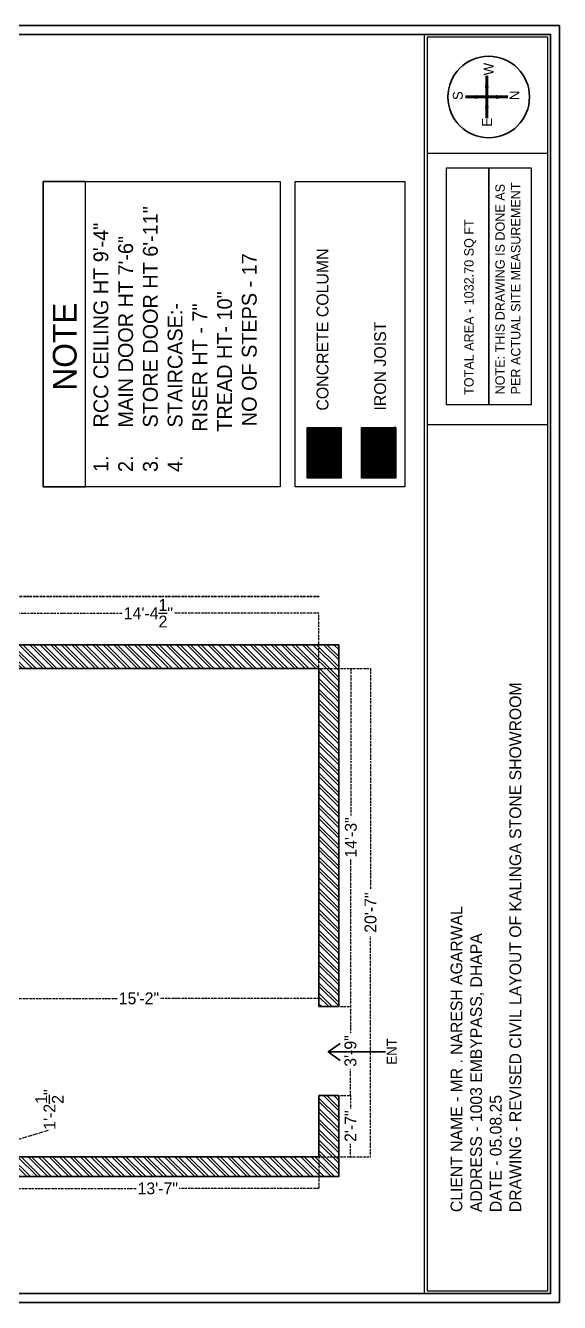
# Model space of a CAD drawing. Header units: inches. Extents: x -109431 to 29005, y -34715 to -1756.
# Drawn here: x -57575 to -57305, y -12871 to -12225 of the extents above; entities that cross this region are included whole.
import ezdxf

# ---------------------------------------------------------------- set-up
doc = ezdxf.new("R2010")
doc.units = ezdxf.units.IN
doc.header["$LTSCALE"] = 0.05
doc.header["$MEASUREMENT"] = 0
doc.header["$PDMODE"] = 3
doc.header["$PDSIZE"] = -4
doc.linetypes.add('ACAD_ISO03W100', pattern=[30, 12, -18])
doc.linetypes.add('DASHED2', pattern=[0.375, 0.25, -0.125])
doc.layers.get('Defpoints').update_dxf_attribs({"linetype": 'DASHED2'})
for name, color, linetype in [('Column', 6, 'Continuous'), ('Dim', 4, 'Continuous'), ('text', 4, 'Continuous')]:
    doc.layers.add(name, color=color, linetype=linetype)
doc.layers.add('hatch', color=7, linetype='Continuous', lineweight=25)
doc.layers.add('WALL', color=7, linetype='Continuous', lineweight=35)
doc.styles.get("Standard").update_dxf_attribs({"font": 'stylu.ttf', "height": 6})
doc.dimstyles.get("Standard").update_dxf_attribs({"dimtxt": 0.75, "dimasz": 0.18, "dimexe": 0.18, "dimexo": 0.0625, "dimgap": 0.09, "dimtad": 0, "dimtih": 1, "dimtoh": 1, "dimdec": 3, "dimzin": 0, "dimdsep": 46, "dimlunit": 4, "dimtxsty": 'Standard', "dimcen": 0.09, "dimadec": 0, "dimazin": 0, "dimtfac": 1, "dimtdec": 3, "dimtofl": 0, "dimtmove": 0, "dimatfit": 3, "dimfxl": 1, "dimtolj": 1, "dimtzin": 0, "dimarcsym": 0})
doc.dimstyles.new('STANDARD$0', dxfattribs={"dimscale": 0, "dimtxt": 4, "dimasz": 0.5, "dimexe": 0, "dimexo": 0, "dimgap": 0, "dimtad": 0, "dimzin": 0, "dimdsep": 46, "dimlunit": 4, "dimtxsty": 'Standard', "dimblk": 'ARCHTICK', "dimcen": 0.09375, "dimclrd": 256, "dimclre": 8, "dimclrt": 7, "dimadec": 0, "dimazin": 0, "dimtfac": 1, "dimtofl": 0, "dimtmove": 1, "dimatfit": 3, "dimldrblk": 'OBLIQUE', "dimfxl": 0.1875, "dimtolj": 1, "dimtzin": 0, "dimlwd": -1, "dimlwe": -1, "dimarcsym": 0})
pattern_1 = [(135, (-61807.3236, -97070.7595), (-2.65165043, -2.65165043), []), (135, (-61807.3236, -97068.9917), (-2.65165043, -2.65165043), [])]
pattern_2 = [(135, (-61807.32359, -97070.75951), (-0.08838834765, -0.08838834765), [])]

# ---------------------------------------------------------------- blocks, each defined once
blk = doc.blocks.new('_ArchTick')
at = {"color": 0, "const_width": 0.15}
blk.add_lwpolyline([(-0.5, -0.5), (0.5, 0.5)], dxfattribs=at)
blk = doc.blocks.new('*D224')
at = {"layer": 'Defpoints', "color": 0, "ltscale": 0.25, "transparency": 16777216}
for p in [(-57426.77, -12522.55), (-57599.27, -12545.46), (-57426.77, -12550.46)]:
    blk.add_point(p, dxfattribs=at)
at = {"layer": 'Dim', "color": 8, "linetype": 'ACAD_ISO03W100', "ltscale": 0.25, "transparency": 16777216}
for p, q in [((-57599.27, -12545.46), (-57599.27, -12522.55)), ((-57426.77, -12550.46), (-57426.77, -12522.55))]:
    blk.add_line(p, q, dxfattribs=at)
at = {"layer": 'Dim', "linetype": 'ACAD_ISO03W100', "ltscale": 0.25, "transparency": 16777216}
for p, q in [((-57599.27, -12522.55), (-57526.26, -12522.55)), ((-57426.77, -12522.55), (-57499.78, -12522.55))]:
    blk.add_line(p, q, dxfattribs=at)
at = {"layer": 'Dim', "ltscale": 0.25, "transparency": 16777216, "xscale": 0.5, "yscale": 0.5, "zscale": 0.5, "rotation": 180}
blk.add_blockref('_ArchTick', (-57599.27, -12522.55), dxfattribs=at)
at = {"layer": 'Dim', "ltscale": 0.25, "transparency": 16777216, "xscale": 0.5, "yscale": 0.5, "zscale": 0.5}
blk.add_blockref('_ArchTick', (-57426.77, -12522.55), dxfattribs=at)
at = {"layer": 'Dim', "color": 7, "ltscale": 0.25, "transparency": 16777216, "insert": (-57513.02, -12522.55), "char_height": 6, "attachment_point": 5}
blk.add_mtext('\\A1;14\'-4{\\H1x;\\S1/2;}"', dxfattribs=at)
blk = doc.blocks.new('_OBLIQUE')
at = {"color": 0, "linetype": 'ByBlock'}
blk.add_line((-0.5, -0.5), (0.5, 0.5), dxfattribs=at)
blk = doc.blocks.new('*D225')
at = {"layer": 'Defpoints', "color": 0, "ltscale": 0.25, "transparency": 16777216}
for p in [(-57426.77, -12550.46), (-57426.77, -12721.46), (-57410.59, -12721.46)]:
    blk.add_point(p, dxfattribs=at)
at = {"layer": 'Dim', "color": 8, "linetype": 'ACAD_ISO03W100', "ltscale": 0.25, "transparency": 16777216}
for p, q in [((-57426.77, -12550.46), (-57410.59, -12550.46)), ((-57426.77, -12721.46), (-57410.59, -12721.46))]:
    blk.add_line(p, q, dxfattribs=at)
at = {"layer": 'Dim', "linetype": 'ACAD_ISO03W100', "ltscale": 0.25, "transparency": 16777216}
for p, q in [((-57410.59, -12550.46), (-57410.59, -12625.07)), ((-57410.59, -12721.46), (-57410.59, -12646.85))]:
    blk.add_line(p, q, dxfattribs=at)
at = {"layer": 'Dim', "ltscale": 0.25, "transparency": 16777216, "xscale": 0.5, "yscale": 0.5, "zscale": 0.5}
for p, rotation in [((-57410.59, -12550.46), 90), ((-57410.59, -12721.46), 270)]:
    blk.add_blockref('_ArchTick', p, dxfattribs=dict(at, rotation=rotation))
at = {"layer": 'Dim', "color": 7, "ltscale": 0.25, "transparency": 16777216, "insert": (-57410.59, -12635.96), "char_height": 6, "attachment_point": 5, "rotation": 90}
blk.add_mtext('\\A1;14\'-3"', dxfattribs=at)
blk = doc.blocks.new('*D243')
at = {"layer": 'Defpoints', "color": 0, "ltscale": 0.25, "transparency": 16777216}
for p in [(-57426.77, -12721.46), (-57426.77, -12766.46), (-57410.8, -12766.46)]:
    blk.add_point(p, dxfattribs=at)
at = {"layer": 'Dim', "color": 8, "linetype": 'ACAD_ISO03W100', "ltscale": 0.25, "transparency": 16777216}
for p, q in [((-57426.77, -12721.46), (-57410.8, -12721.46)), ((-57426.77, -12766.46), (-57410.8, -12766.46))]:
    blk.add_line(p, q, dxfattribs=at)
at = {"layer": 'Dim', "linetype": 'ACAD_ISO03W100', "ltscale": 0.25, "transparency": 16777216}
for p, q in [((-57410.8, -12721.46), (-57410.8, -12734.98)), ((-57410.8, -12766.46), (-57410.8, -12752.94))]:
    blk.add_line(p, q, dxfattribs=at)
at = {"layer": 'Dim', "ltscale": 0.25, "transparency": 16777216, "xscale": 0.5, "yscale": 0.5, "zscale": 0.5}
for p, rotation in [((-57410.8, -12721.46), 90), ((-57410.8, -12766.46), 270)]:
    blk.add_blockref('_ArchTick', p, dxfattribs=dict(at, rotation=rotation))
at = {"layer": 'Dim', "color": 7, "ltscale": 0.25, "transparency": 16777216, "insert": (-57410.8, -12743.96), "char_height": 6, "attachment_point": 5, "rotation": 90}
blk.add_mtext('\\A1;3\'-9"', dxfattribs=at)
blk = doc.blocks.new('*D244')
at = {"layer": 'Defpoints', "color": 0, "ltscale": 0.25, "transparency": 16777216}
for p in [(-57426.77, -12766.46), (-57426.77, -12797.46), (-57410.8, -12797.46)]:
    blk.add_point(p, dxfattribs=at)
at = {"layer": 'Dim', "color": 8, "linetype": 'ACAD_ISO03W100', "ltscale": 0.25, "transparency": 16777216}
for p, q in [((-57426.77, -12766.46), (-57410.8, -12766.46)), ((-57426.77, -12797.46), (-57410.8, -12797.46))]:
    blk.add_line(p, q, dxfattribs=at)
at = {"layer": 'Dim', "linetype": 'ACAD_ISO03W100', "ltscale": 0.25, "transparency": 16777216}
for p, q in [((-57410.8, -12766.46), (-57410.8, -12773.16)), ((-57410.8, -12797.46), (-57410.8, -12790.76))]:
    blk.add_line(p, q, dxfattribs=at)
at = {"layer": 'Dim', "ltscale": 0.25, "transparency": 16777216, "xscale": 0.5, "yscale": 0.5, "zscale": 0.5}
for p, rotation in [((-57410.8, -12766.46), 90), ((-57410.8, -12797.46), 270)]:
    blk.add_blockref('_ArchTick', p, dxfattribs=dict(at, rotation=rotation))
at = {"layer": 'Dim', "color": 7, "ltscale": 0.25, "transparency": 16777216, "insert": (-57410.8, -12781.96), "char_height": 6, "attachment_point": 5, "rotation": 90}
blk.add_mtext('\\A1;2\'-7"', dxfattribs=at)
blk = doc.blocks.new('*D245')
at = {"layer": 'Defpoints', "color": 0, "ltscale": 0.25, "transparency": 16777216}
for p in [(-57589.77, -12794.96), (-57426.77, -12797.46), (-57589.77, -12813.47)]:
    blk.add_point(p, dxfattribs=at)
at = {"layer": 'Dim', "color": 8, "linetype": 'ACAD_ISO03W100', "ltscale": 0.25, "transparency": 16777216}
for p, q in [((-57589.77, -12794.96), (-57589.77, -12813.47)), ((-57426.77, -12797.46), (-57426.77, -12813.47))]:
    blk.add_line(p, q, dxfattribs=at)
at = {"layer": 'Dim', "linetype": 'ACAD_ISO03W100', "ltscale": 0.25, "transparency": 16777216}
for p, q in [((-57589.77, -12813.47), (-57519.16, -12813.47)), ((-57426.77, -12813.47), (-57497.38, -12813.47))]:
    blk.add_line(p, q, dxfattribs=at)
at = {"layer": 'Dim', "ltscale": 0.25, "transparency": 16777216, "xscale": 0.5, "yscale": 0.5, "zscale": 0.5, "rotation": 180}
blk.add_blockref('_ArchTick', (-57589.77, -12813.47), dxfattribs=at)
at = {"layer": 'Dim', "ltscale": 0.25, "transparency": 16777216, "xscale": 0.5, "yscale": 0.5, "zscale": 0.5}
blk.add_blockref('_ArchTick', (-57426.77, -12813.47), dxfattribs=at)
at = {"layer": 'Dim', "color": 7, "ltscale": 0.25, "transparency": 16777216, "insert": (-57508.27, -12813.47), "char_height": 6, "attachment_point": 5}
blk.add_mtext('\\A1;13\'-7"', dxfattribs=at)
blk = doc.blocks.new('*D247')
at = {"layer": 'Defpoints', "color": 0, "ltscale": 0.25, "transparency": 16777216}
for p in [(-57589.77, -12782.96), (-57584.24, -12782.96), (-57589.77, -12797.46)]:
    blk.add_point(p, dxfattribs=at)
at = {"layer": 'Dim', "color": 8, "linetype": 'ACAD_ISO03W100', "ltscale": 0.25, "transparency": 16777216}
for p, q in [((-57589.77, -12782.96), (-57584.24, -12782.96)), ((-57589.77, -12797.46), (-57584.24, -12797.46))]:
    blk.add_line(p, q, dxfattribs=at)
at = {"layer": 'Dim', "linetype": 'ACAD_ISO03W100', "ltscale": 0.25, "transparency": 16777216}
for p, q in [((-57584.24, -12797.46), (-57584.24, -12782.96)), ((-57584.24, -12790.21), (-57562.98, -12783.83))]:
    blk.add_line(p, q, dxfattribs=at)
at = {"layer": 'Dim', "ltscale": 0.25, "transparency": 16777216, "xscale": 0.5, "yscale": 0.5, "zscale": 0.5}
for p, rotation in [((-57584.24, -12782.96), 90), ((-57584.24, -12797.46), 270)]:
    blk.add_blockref('_ArchTick', p, dxfattribs=dict(at, rotation=rotation))
at = {"layer": 'Dim', "color": 7, "ltscale": 0.25, "transparency": 16777216, "insert": (-57562.98, -12773.57), "char_height": 6, "attachment_point": 5, "rotation": 90}
blk.add_mtext('\\A1;1\'-2{\\H1x;\\S1/2;}"', dxfattribs=at)
blk = doc.blocks.new('*D227')
at = {"layer": 'Defpoints', "color": 0, "ltscale": 0.25, "transparency": 16777216}
for p in [(-57426.77, -12712.46), (-57426.77, -12717.34), (-57608.77, -12731.96)]:
    blk.add_point(p, dxfattribs=at)
at = {"layer": 'Dim', "color": 8, "linetype": 'ACAD_ISO03W100', "ltscale": 0.25, "transparency": 16777216}
for p, q in [((-57426.77, -12712.46), (-57426.77, -12717.34)), ((-57608.77, -12731.96), (-57608.77, -12717.34))]:
    blk.add_line(p, q, dxfattribs=at)
at = {"layer": 'Dim', "linetype": 'ACAD_ISO03W100', "ltscale": 0.25, "transparency": 16777216}
for p, q in [((-57608.77, -12717.34), (-57528.66, -12717.34)), ((-57426.77, -12717.34), (-57506.88, -12717.34))]:
    blk.add_line(p, q, dxfattribs=at)
at = {"layer": 'Dim', "ltscale": 0.25, "transparency": 16777216, "xscale": 0.5, "yscale": 0.5, "zscale": 0.5, "rotation": 180}
blk.add_blockref('_ArchTick', (-57608.77, -12717.34), dxfattribs=at)
at = {"layer": 'Dim', "ltscale": 0.25, "transparency": 16777216, "xscale": 0.5, "yscale": 0.5, "zscale": 0.5}
blk.add_blockref('_ArchTick', (-57426.77, -12717.34), dxfattribs=at)
at = {"layer": 'Dim', "color": 7, "ltscale": 0.25, "transparency": 16777216, "insert": (-57517.77, -12717.34), "char_height": 6, "attachment_point": 5}
blk.add_mtext('\\A1;15\'-2"', dxfattribs=at)
blk = doc.blocks.new('*D232')
at = {"layer": 'Defpoints', "color": 0, "ltscale": 0.25, "transparency": 16777216}
for p in [(-57426.77, -12550.46), (-57400.66, -12550.46), (-57426.77, -12797.46)]:
    blk.add_point(p, dxfattribs=at)
at = {"layer": 'Dim', "color": 8, "linetype": 'ACAD_ISO03W100', "ltscale": 0.25, "transparency": 16777216}
for p, q in [((-57426.77, -12550.46), (-57400.66, -12550.46)), ((-57426.77, -12797.46), (-57400.66, -12797.46))]:
    blk.add_line(p, q, dxfattribs=at)
at = {"layer": 'Dim', "linetype": 'ACAD_ISO03W100', "ltscale": 0.25, "transparency": 16777216}
for p, q in [((-57400.66, -12550.46), (-57400.66, -12662.19)), ((-57400.66, -12797.46), (-57400.66, -12685.73))]:
    blk.add_line(p, q, dxfattribs=at)
at = {"layer": 'Dim', "ltscale": 0.25, "transparency": 16777216, "xscale": 0.5, "yscale": 0.5, "zscale": 0.5}
for p, rotation in [((-57400.66, -12550.46), 90), ((-57400.66, -12797.46), 270)]:
    blk.add_blockref('_ArchTick', p, dxfattribs=dict(at, rotation=rotation))
at = {"layer": 'Dim', "color": 7, "ltscale": 0.25, "transparency": 16777216, "insert": (-57400.66, -12673.96), "char_height": 6, "attachment_point": 5, "rotation": 90}
blk.add_mtext('\\A1;20\'-7"', dxfattribs=at)
blk = doc.blocks.new('*D241')
at = {"layer": 'Defpoints', "color": 0, "ltscale": 0.25, "transparency": 16777216}
for p in [(-57426.77, -12514.04), (-58028.07, -12545.4), (-57426.77, -12550.46)]:
    blk.add_point(p, dxfattribs=at)
at = {"layer": 'WALL', "color": 8, "linetype": 'ACAD_ISO03W100', "ltscale": 0.25, "transparency": 16777216}
for p, q in [((-58028.07, -12514.23), (-58028.07, -12514.04)), ((-57426.77, -12514.23), (-57426.77, -12514.04))]:
    blk.add_line(p, q, dxfattribs=at)
at = {"layer": 'WALL', "linetype": 'ACAD_ISO03W100', "ltscale": 0.25, "transparency": 16777216}
for p, q in [((-58028.07, -12514.04), (-57741.99, -12514.04)), ((-57426.77, -12514.04), (-57712.85, -12514.04))]:
    blk.add_line(p, q, dxfattribs=at)
at = {"layer": 'WALL', "ltscale": 0.25, "transparency": 16777216, "xscale": 0.5, "yscale": 0.5, "zscale": 0.5, "rotation": 180}
blk.add_blockref('_ArchTick', (-58028.07, -12514.04), dxfattribs=at)
at = {"layer": 'WALL', "ltscale": 0.25, "transparency": 16777216, "xscale": 0.5, "yscale": 0.5, "zscale": 0.5}
blk.add_blockref('_ArchTick', (-57426.77, -12514.04), dxfattribs=at)
at = {"layer": 'WALL', "color": 7, "ltscale": 0.25, "transparency": 16777216, "insert": (-57727.42, -12514.04), "char_height": 6, "attachment_point": 5}
blk.add_mtext('\\A1;50\'-1{\\H1x;\\S1/4;}"', dxfattribs=at)

msp = doc.modelspace()

# ---------------------------------------------------------------- hatches: boundary and pattern name
at = {"layer": 'Column', "ltscale": 0.25}
h = msp.add_hatch(dxfattribs=at)
h.set_pattern_fill('ANSI31', color=1, angle=90)
h.set_pattern_definition(pattern_2)
h.paths.add_polyline_path([(-57432.77367, -12428.60099), (-57432.77367, -12454.25419), (-57415.51702, -12454.25419), (-57415.51702, -12428.60099)])
at = {"layer": 'Column', "ltscale": 0.25, "true_color": 0xf8991e}
h = msp.add_hatch(dxfattribs=at)
h.set_pattern_fill('ANSI31', color=30, angle=90)
h.set_pattern_definition(pattern_2)
h.paths.add_polyline_path([(-57405.18918, -12428.60099), (-57405.18918, -12454.25419), (-57387.93253, -12454.25419), (-57387.93253, -12428.60099)])
at = {"layer": 'hatch', "ltscale": 0.25}
h = msp.add_hatch(dxfattribs=at)
h.set_pattern_fill('ANSI32', color=8, scale=10, angle=90)
h.set_pattern_definition(pattern_1)
h.paths.add_polyline_path([(-57589.73718, -12538.45926), (-57589.73718, -12550.45926), (-57426.77112, -12550.45926), (-57426.77112, -12721.45926), (-57416.77112, -12721.45926), (-57416.77112, -12538.45926)])
h = msp.add_hatch(dxfattribs=at)
h.set_pattern_fill('ANSI32', color=8, scale=10, angle=90)
h.set_pattern_definition(pattern_1)
h.paths.add_polyline_path([(-57589.77112, -12797.45926), (-57589.77112, -12807.45926), (-57416.77112, -12807.45926), (-57416.77112, -12766.45926), (-57426.77112, -12766.45926), (-57426.77112, -12797.45926)])

# ---------------------------------------------------------------- linework, layer by layer
at = {"layer": 'Dim', "ltscale": 0.25}
for points in [[(-57309.62542, -12866.65366), (-57309.62542, -12229.79015), (-57373.57776, -12229.79015), (-57373.57776, -12866.65366)], [(-57311.11268, -12865.1664), (-57311.11268, -12231.27742), (-57372.0905, -12231.27742), (-57372.0905, -12865.1664)], [(-57372.0905, -12231.27742), (-57372.0905, -12289.7954), (-57311.11268, -12289.7954), (-57311.11268, -12231.27742)], [(-57362.26465, -12417.21631), (-57362.26465, -12297.26798), (-57340.84805, -12297.26798), (-57340.84805, -12417.21631)], [(-57340.84805, -12417.21631), (-57340.84805, -12297.26798), (-57319.43145, -12297.26798), (-57319.43145, -12417.21631)], [(-57438.80694, -12458.61154), (-57438.80694, -12304.1947), (-57383.34714, -12304.1947), (-57383.34714, -12458.61154)], [(-57432.77367, -12454.25419), (-57432.77367, -12428.60099), (-57415.51702, -12428.60099), (-57415.51702, -12454.25419)], [(-57405.18918, -12454.25419), (-57405.18918, -12428.60099), (-57387.93253, -12428.60099), (-57387.93253, -12454.25419)], [(-57372.0905, -12427.25484), (-57372.0905, -12865.1664), (-57311.11268, -12865.1664), (-57311.11268, -12427.25484)]]:
    msp.add_lwpolyline(points, close=True, dxfattribs=at)
at = {"layer": 'text', "color": 1, "linetype": 'ByBlock', "ltscale": 0.25}
for points in [[(-57566.27425, -12458.61154), (-57566.27425, -12304.1947), (-57446.40257, -12304.1947), (-57446.40257, -12458.61154)], [(-57566.27425, -12304.1947), (-57566.27425, -12458.61154), (-57544.85421, -12458.61154), (-57544.85421, -12304.1947)]]:
    msp.add_lwpolyline(points, close=True, dxfattribs=at)
at = {"layer": 'WALL', "ltscale": 0.25}
for p, q in [((-57416.77112, -12538.45926), (-58038.06742, -12538.45926)), ((-57426.77112, -12550.45926), (-57592.77112, -12550.45926)), ((-57426.77112, -12721.45926), (-57426.77112, -12550.45926))]:
    msp.add_line(p, q, dxfattribs=at)
for points in [[(-58086.1134, -12871.12536), (-58086.1134, -12225.31846), (-57305.15372, -12225.31846), (-57305.15372, -12871.12536)], [(-58081.64171, -12866.65366), (-58081.64171, -12229.79015), (-57309.62542, -12229.79015), (-57309.62542, -12866.65366)]]:
    msp.add_lwpolyline(points, close=True, dxfattribs=at)
for points in [[(-57416.77112, -12721.45926), (-57416.77112, -12538.45926)], [(-57416.77112, -12721.45926), (-57426.77112, -12721.45926)], [(-57416.77112, -12766.45926), (-57416.77112, -12807.45926), (-57601.77112, -12807.45926)], [(-57426.77112, -12766.45926), (-57426.77112, -12797.45926)], [(-57416.77112, -12766.45926), (-57426.77112, -12766.45926)], [(-57426.77112, -12797.45926), (-57601.77112, -12797.45926)]]:
    msp.add_lwpolyline(points, dxfattribs=at)
at = {"layer": 'WALL', "color": 1, "ltscale": 0.25}
msp.add_circle((-57340.89813, -12261.45249), 20.61448, dxfattribs=at)

# ---------------------------------------------------------------- texts
at = {"layer": 'Dim', "ltscale": 0.25, "insert": (-57392.45342, -12750.86552), "char_height": 5, "attachment_point": 1, "rotation": 90}
msp.add_mtext_dynamic_manual_height_columns('ENT ', width=44, gutter_width=1, heights=[0], dxfattribs=at)
at = {"layer": 'text', "color": 1, "ltscale": 0.25, "attachment_point": 1, "rotation": 90}
for s, width, gutter_width, insert, char_height in [('W', 140.0181711, 1, (-57343.44262, -12250.50938), 5), ('S', 140.0181711, 1, (-57359.04716, -12263.00616), 5), ('N', 140.0181711, 1, (-57330.3906, -12263.02993), 5), ('E', 140.0181711, 1, (-57344.28365, -12276.50938), 5), ('NOTE: THIS DRAWING IS DONE AS PER ACTUAL SITE MEASUREMENT', 113.4043612, 0.59491, (-57337.57607, -12411.86216), 4.7592441), ('TOTAL AREA - 1032.70 SQ FT', 189.5522671, 0.59491, (-57353.31429, -12412.08475), 4.7592441), ('CONCRETE COLUMN', 109.4409505, 1.5, (-57427.95011, -12420.07119), 6), ('NOTE', 153.5561333, 1, (-57561.29492, -12409.98664), 12), ('IRON JOIST', 109.4409505, 1.5, (-57398.83723, -12420.07119), 6)]:
    msp.add_mtext_dynamic_manual_height_columns(s, width=width, gutter_width=gutter_width, heights=[0], dxfattribs=dict(at, insert=insert, char_height=char_height))
at = {"layer": 'text', "ltscale": 0.25, "attachment_point": 1, "rotation": 90}
for s, width, gutter_width, insert, char_height in [('\\pi-22.5,l30,t30;1.^IRCC CEILING HT 9\'-4"\\P2.^IMAIN DOOR HT 7\'-6"\\P3.^ISTORE DOOR HT 6\'-11"\\P4.^ISTAIRCASE:-\\P\\pi0,l0,tz;          RISER HT - 7" \\P          TREAD HT- 10"\\P           NO OF STEPS - 17', 209.9298331, 1.5, (-57540.75929, -12458.61154), 7.5), ('CLIENT NAME - MR . NARESH AGARWAL\\PADDRESS - 1003 EMBYPASS, DHAPA\\PDATE - 05.08.25\\PDRAWING - REVISED CIVIL LAYOUT OF KALINGA STONE SHOWROOM', 320.5657528, 0.59491, (-57360.19239, -12825.44291), 5.9490552)]:
    msp.add_mtext_dynamic_manual_height_columns(s, width=width, gutter_width=gutter_width, heights=[0], dxfattribs=dict(at, insert=insert, char_height=char_height))

# ---------------------------------------------------------------- dimensions: what is measured, and where the dimension line sits
at = {"layer": 'Dim', "ltscale": 0.25}
for base, p1, p2, angle, picture, middle in [((-57426.77112, -12522.54675), (-57599.27069, -12545.45926), (-57426.77112, -12550.45926), 180, '*D224', (-57513.02091, -12522.54675)), ((-57410.58709, -12721.45926), (-57426.77112, -12550.45926), (-57426.77112, -12721.45926), 90, '*D225', (-57410.58709, -12635.95926)), ((-57400.66315, -12550.45926), (-57426.77112, -12797.45926), (-57426.77112, -12550.45926), 90, '*D232', (-57400.66315, -12673.95926)), ((-57426.77112, -12717.34113), (-57608.77112, -12731.95926), (-57426.77112, -12712.45926), 180, '*D227', (-57517.77112, -12717.34113)), ((-57410.79919, -12766.45926), (-57426.77112, -12721.45926), (-57426.77112, -12766.45926), 90, '*D243', (-57410.79919, -12743.95926)), ((-57584.24043, -12782.95926), (-57589.77112, -12797.45926), (-57589.77112, -12782.95926), 90, '*D247', (-57562.98347, -12783.83218)), ((-57410.79919, -12797.45926), (-57426.77112, -12766.45926), (-57426.77112, -12797.45926), 90, '*D244', (-57410.79919, -12781.95926)), ((-57589.77112, -12813.46676), (-57426.77112, -12797.45926), (-57589.77112, -12794.95926), 180, '*D245', (-57508.27112, -12813.46676))]:
    dim = msp.add_linear_dim(base=base, p1=p1, p2=p2, angle=angle, dimstyle='STANDARD$0', override={"dimscale": 1}, dxfattribs=at)
    dim.commit()
    dim.dimension.update_dxf_attribs({"geometry": picture, "text_midpoint": middle})
at = {"layer": 'WALL', "ltscale": 0.25}
dim = msp.add_linear_dim(base=(-57426.77112, -12514.04113), p1=(-58028.06742, -12545.39798), p2=(-57426.77112, -12550.45926), angle=180, dimstyle='STANDARD$0', override={"dimscale": 1, "dimfxlon": 1}, dxfattribs=at)
dim.commit()
dim.dimension.update_dxf_attribs({"geometry": '*D241', "text_midpoint": (-57727.41927, -12514.04113)})

# ---------------------------------------------------------------- leaders
at = {"layer": 'WALL', "color": 1, "ltscale": 0.25}
for points in [[(-57341.89813, -12250.73923), (-57341.89813, -12272.16574)], [(-57341.89813, -12272.16574), (-57341.89813, -12250.73923)], [(-57352.61139, -12261.45249), (-57331.18487, -12261.45249)], [(-57331.18487, -12261.45249), (-57352.61139, -12261.45249)]]:
    msp.add_leader(points, dimstyle='Standard', override={"dimasz": 6, "dimexe": 0, "dimexo": 0, "dimgap": 0, "dimcen": 0.09375, "dimdle": 0, "dimclrd": 1, "dimclrt": 7, "dimtmove": 1, "dimfxl": 0.1875, "dimlwd": 65535, "dimlwe": 65535}, dxfattribs=at)
at = {"layer": 'WALL', "ltscale": 0.25}
msp.add_leader([(-57422.07523, -12744.43359), (-57393.04129, -12744.43359)], dimstyle='STANDARD$0', override={"dimscale": 1, "dimasz": 6, "dimldrblk": 'Open90', "dimfxlon": 1}, dxfattribs=at)

doc.saveas('drawing.dxf')
